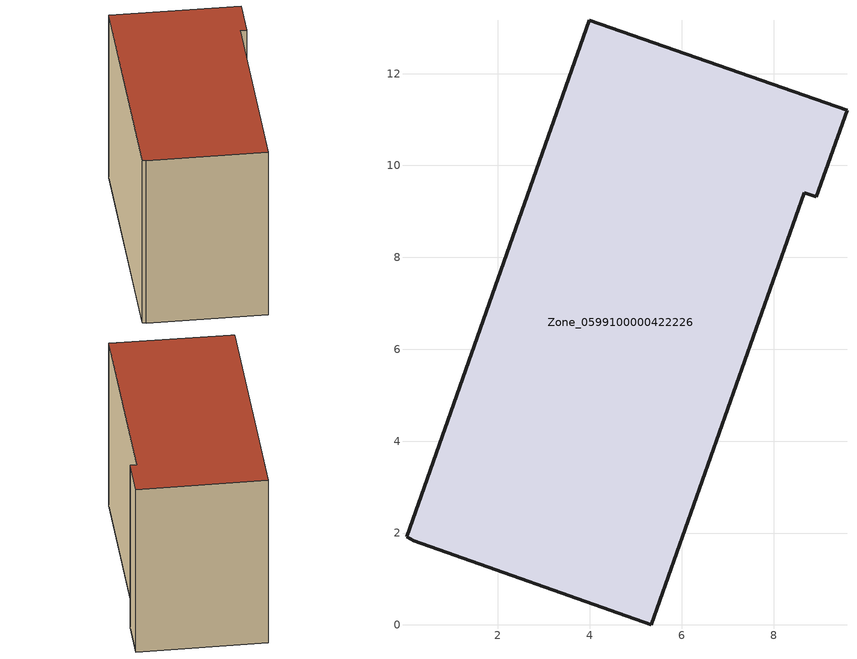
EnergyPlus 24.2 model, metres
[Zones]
Zone_0599100000422226
 floor ground (C_G): 8.93,9.31 8.66,9.41 5.33,0 0.17,1.83 0.01,1.92 3.99,13.17 9.6,11.2 z0.42
 wall outside (C_F): 8.66,9.41 8.93,9.31 9.6,11.2 3.99,13.17 0.01,1.92 0.17,1.83 5.33,0 8.66,9.41 z0.42:9.06
 roof outside (C_R): 0.17,1.83 5.33,0 8.66,9.41 8.93,9.31 9.6,11.2 3.99,13.17 0.01,1.92 z9.06
[BUILDING]
Pand.0599100000422226: North Axis=0; Terrain=City; Loads Convergence Tolerance Value=0.04; Temperature Convergence Tolerance Value=0.4; Solar Distribution=FullExterior; Maximum Number of Warmup Days=25; Minimum Number of Warmup Days=1
[Site:Location]
Rotterdam.The.Hague.AP_ZH_NLD Design_Conditions: Latitude=51.96; Longitude=4.45; Time Zone=1; Elevation=-4.5
[SITE:GROUNDTEMPERATURE:BUILDINGSURFACE]
18, 18, 18, 18, 18, 18, 18, 18, 18, 18, 18, 18
[MATERIAL] Thermal Absorptance=0.9; Solar Absorptance=0.7; Visible Absorptance=0.7
Name | Roughness | Thickness | Conductivity | Density | Specific Heat
G.TC.2006-2014 | MediumSmooth | 0.15 | 0.06 | 540 | 1210
F.TC.2006-2014 | Rough | 0.3 | 0.12 | 1920 | 840
R.TC.2006-2014 | MediumRough | 0.2 | 0.08 | 1500 | 1000
[CONSTRUCTION]
C_G: G.TC.2006-2014
C_F: F.TC.2006-2014
C_R: R.TC.2006-2014
[ZONE]
Zone_0599100000422226: Type=1; Multiplier=1; Ceiling Height=Autocalculate; Volume=Autocalculate; Floor Area=autocalculate; Part of Total Floor Area=Yes
[ZONEINFILTRATION:DESIGNFLOWRATE]
Infil_Zone_0599100000422226: Zone or ZoneList or Space or SpaceList=Zone_0599100000422226; Schedule=AlwaysOn; Design Flow Rate Calculation Method=Flow/Area; Flow Rate per Floor Area=0.0015; Constant Term Coefficient=1; Temperature Term Coefficient=0; Velocity Term Coefficient=0; Velocity Squared Term Coefficient=0
[HVACTEMPLATE:ZONE:IDEALLOADSAIRSYSTEM]
Zone_0599100000422226: Maximum Heating Supply Air Temperature=50; Minimum Cooling Supply Air Temperature=13; Maximum Heating Supply Air Humidity Ratio=0.0156; Minimum Cooling Supply Air Humidity Ratio=0.0077; Heating Limit=NoLimit; Cooling Limit=NoLimit; Dehumidification Control Type=ConstantSensibleHeatRatio; Cooling Sensible Heat Ratio=0.7; Dehumidification Setpoint=60; Humidification Control Type=None; Humidification Setpoint=30; Outdoor Air Method=None; Outdoor Air Flow Rate per Person=0.00944; Outdoor Air Flow Rate per Zone Floor Area=0; Outdoor Air Flow Rate per Zone=0; Demand Controlled Ventilation Type=None; Outdoor Air Economizer Type=NoEconomizer; Heat Recovery Type=None; Sensible Heat Recovery Effectiveness=0.7; Latent Heat Recovery Effectiveness=0.65
[ZONECONTROL:THERMOSTAT]
ThermostatControl_Zone_0599100000422226: Zone or ZoneList=Zone_0599100000422226; Control Type Schedule=DualSetpointControlType; Control 1=Thermostat_Zone_0599100000422226; Temperature Difference Between Cutout And Setpoint=0
[THERMOSTATSETPOINT:DUALSETPOINT]
Thermostat_Zone_0599100000422226: Heating Setpoint Temperature Schedule=HeatingSetpoint_Zone_0599100000422226; Cooling Setpoint Temperature Schedule=CoolingSetpoint_Zone_0599100000422226
[SCHEDULE:COMPACT]
HeatingSetpoint_Zone_0599100000422226: Through: 12/31, For: AllDays, Until: 24:00, 21
CoolingSetpoint_Zone_0599100000422226: Through: 12/31, For: AllDays, Until: 24:00, 24
DualSetpointControlType: Through: 12/31, For: AllDays, Until: 24:00, 4
AlwaysOn: Through: 12/31, For: AllDays, Until: 24:00, 1
